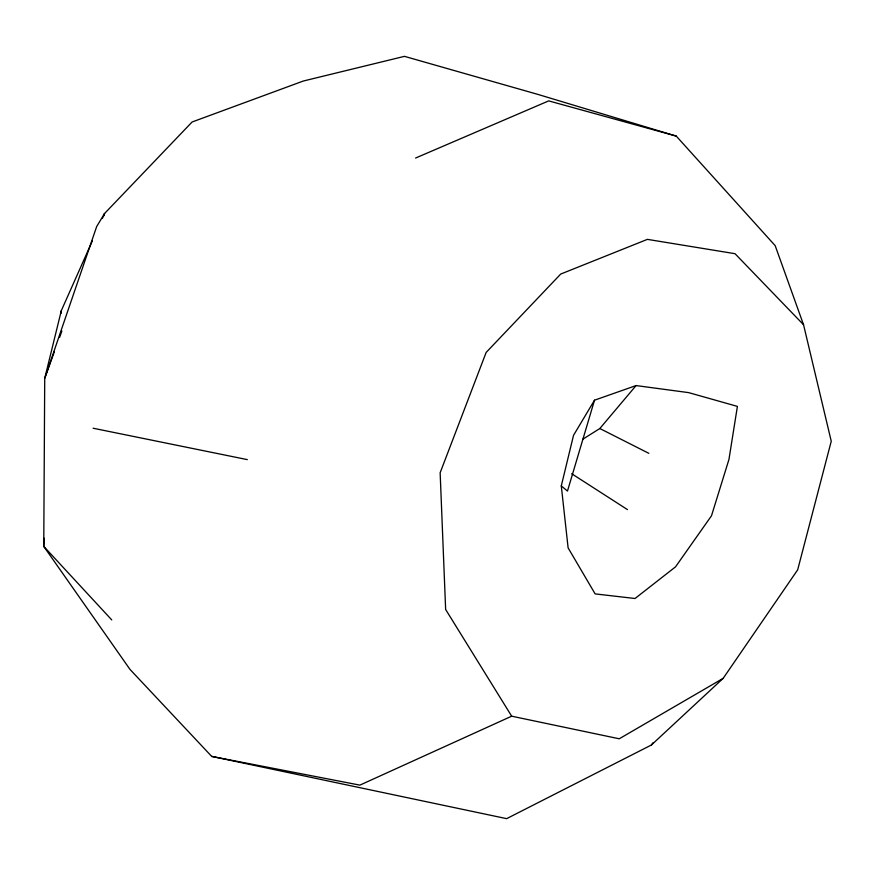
<?xml version="1.0" encoding="UTF-8"?>
<svg xmlns="http://www.w3.org/2000/svg" width="875" height="875" viewBox="0 0 875 875"><rect width="100%" height="100%" fill="white"/><g stroke="black" fill="none" stroke-linecap="round" stroke-linejoin="round"><path stroke-width="1.31" d="M44.188 538.245L43.75 546.383L129.97 669.375L211.695 756.405L506.636 818.65L651.405 744.997L723.166 678.344L797.683 569.822L831.25 441.23L803.545 324.745L775.184 245.656L676.255 136.095L537.709 94.347L404.447 56.35L303.363 81.014L192.095 121.997L104.562 213.5L96.698 226.494L44.723 378.35L43.75 546.383L111.759 619.927M61.064 313.348L61.316 310.636L92.367 240.898M561.291 485.909L573.53 435.312L594.519 400.192L636.081 385.569L688.691 392.634L737.406 406.394L728.952 459.452L711.484 515.791L675.544 566.836L635.031 598.5L595.131 593.895L568.116 547.881L561.291 485.909L567.481 491.061L594.519 400.192M61.316 310.636L44.723 378.35L54.458 351.509M59.566 337.455L61.884 331.067M103.644 216.059L104.562 213.5L102.353 218.487M651.405 744.997L653.002 742.798M582.859 439.184L599.834 428.52L636.081 385.569M723.166 678.344L619.248 738.784L511.678 716.188L359.888 785.127L211.695 756.405M415.581 158.036L548.702 100.887L676.255 136.095M93.122 428.225L247.308 459.616M599.834 428.52L648.845 453.338M571.681 473.714L627.452 509.6M803.545 324.745L735.022 253.695L647.391 239.367L560.711 274.061L486.139 352.45L440.147 472.762L445.637 609.47L511.678 716.188"/></g></svg>
